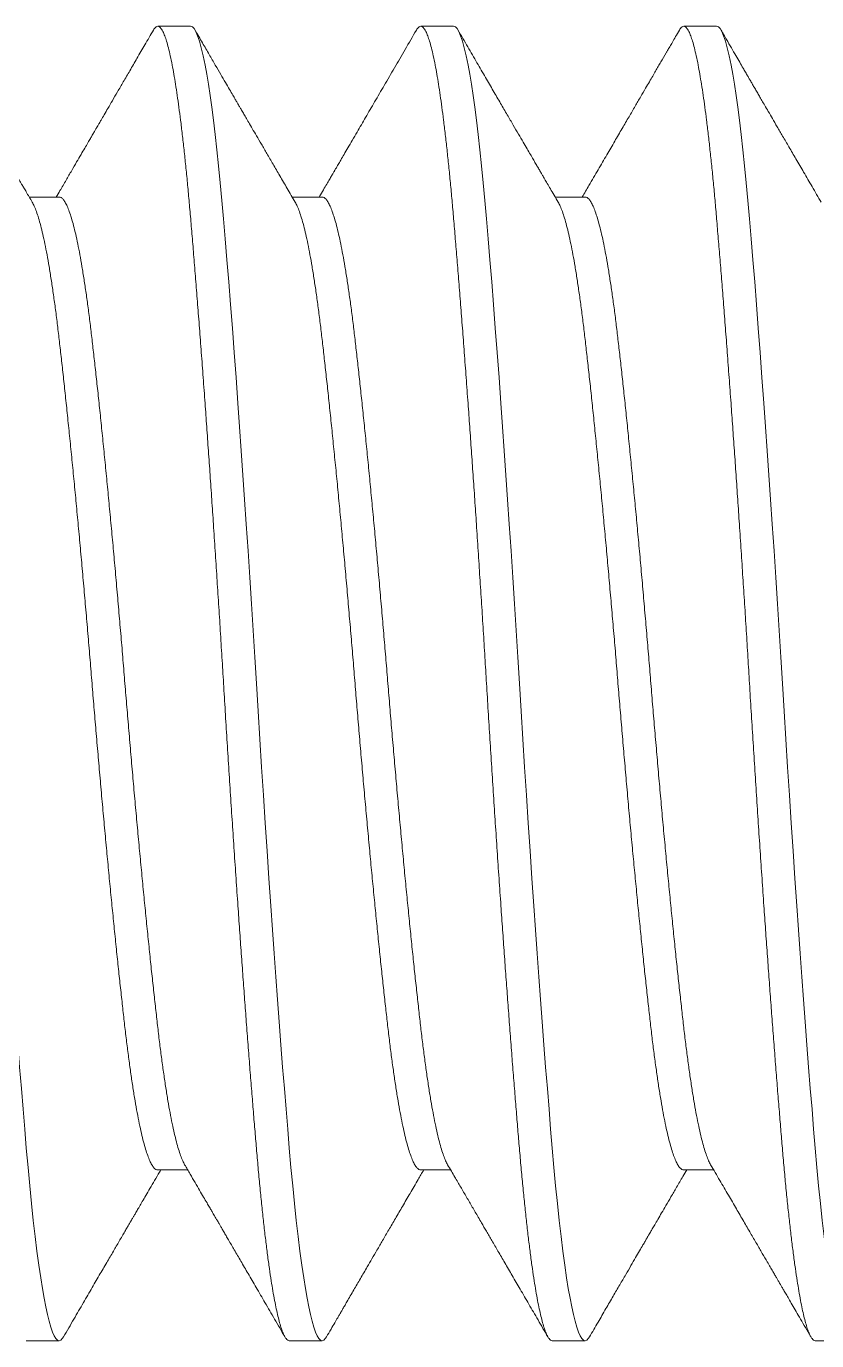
# Model space of a CAD drawing. Header units: inches. Extents: x -1 to 66.5, y -11.9 to 25.2.
# Drawn here: x 39.6468 to 39.797, y 2.2366 to 2.4866 of the extents above; entities that cross this region are included whole.
import ezdxf

# ---------------------------------------------------------------- set-up
doc = ezdxf.new("R2010")
doc.units = ezdxf.units.IN
doc.header["$MEASUREMENT"] = 0
doc.linetypes.add('SLD-Solid', pattern=[0])
doc.layers.add('Fastener', color=134, linetype='Continuous')

msp = doc.modelspace()

# ---------------------------------------------------------------- linework, layer by layer
at = {"layer": 'Fastener', "linetype": 'SLD-Solid', "lineweight": 15}
for p, q in [((39.678, 2.48665), (39.67175, 2.48665)), ((39.728, 2.48665), (39.72175, 2.48665)), ((39.778, 2.48665), (39.77175, 2.48665)), ((39.653, 2.45417), (39.64731, 2.45417)), ((39.703, 2.45417), (39.69731, 2.45417)), ((39.753, 2.45417), (39.74731, 2.45417)), ((39.67175, 2.26912), (39.67745, 2.26912)), ((39.72175, 2.26912), (39.72745, 2.26912)), ((39.77175, 2.26912), (39.77745, 2.26912)), ((39.64675, 2.23665), (39.653, 2.23665)), ((39.69675, 2.23665), (39.703, 2.23665)), ((39.74675, 2.23665), (39.753, 2.23665)), ((39.79675, 2.23665), (39.803, 2.23665))]:
    msp.add_line(p, q, dxfattribs=at)
at = {"layer": 'Fastener', "linetype": 'SLD-Solid', "lineweight": 15, "flags": 128}
for points in [[(39.65384, 2.23741), (39.65365, 2.2371), (39.65333, 2.23676), (39.653, 2.23665), (39.6527, 2.23675), (39.65239, 2.23705), (39.65207, 2.23757), (39.65174, 2.23829), (39.65142, 2.23922), (39.65108, 2.24037), (39.65077, 2.24164), (39.65045, 2.2431), (39.65013, 2.24475), (39.64981, 2.24657), (39.64949, 2.24858), (39.64913, 2.25101), (39.64878, 2.25365), (39.64843, 2.25649), (39.64808, 2.25952), (39.64774, 2.26272), (39.6474, 2.26609), (39.64708, 2.2696), (39.64675, 2.27326), (39.64645, 2.27688), (39.64614, 2.28066), (39.64582, 2.2846), (39.64549, 2.2887), (39.64517, 2.29293), (39.64483, 2.2973), (39.64452, 2.30153), (39.6442, 2.30587), (39.64388, 2.31029), (39.64356, 2.3148), (39.64324, 2.31938), (39.64288, 2.32456), (39.64253, 2.3298), (39.64218, 2.33508), (39.64183, 2.3404), (39.64149, 2.34573), (39.64115, 2.35105), (39.64083, 2.35637), (39.6405, 2.36165), (39.6402, 2.36667), (39.63989, 2.37171), (39.63957, 2.37677), (39.63924, 2.38184), (39.63892, 2.38689), (39.63858, 2.39193), (39.63827, 2.39664), (39.63795, 2.4013), (39.63763, 2.40592), (39.63731, 2.41047), (39.63699, 2.41494), (39.63663, 2.41983), (39.63628, 2.4246), (39.63593, 2.42923), (39.63558, 2.43372), (39.63524, 2.43806), (39.6349, 2.44223), (39.63458, 2.44622), (39.63425, 2.45004), (39.63395, 2.45351), (39.63364, 2.45687), (39.63332, 2.46008), (39.63299, 2.46315), (39.63267, 2.46607), (39.63233, 2.46881), (39.63202, 2.47124), (39.6317, 2.47351), (39.63138, 2.47561), (39.63106, 2.47754), (39.63074, 2.47928), (39.63038, 2.48102), (39.63003, 2.48252), (39.62968, 2.48379), (39.62933, 2.48483), (39.62899, 2.48563), (39.62865, 2.4862), (39.62833, 2.48654), (39.628, 2.48665), (39.628, 2.48665)], [(39.70384, 2.23741), (39.70365, 2.2371), (39.70333, 2.23676), (39.703, 2.23665), (39.7027, 2.23675), (39.70239, 2.23705), (39.70207, 2.23757), (39.70174, 2.23829), (39.70142, 2.23922), (39.70108, 2.24037), (39.70077, 2.24164), (39.70045, 2.2431), (39.70013, 2.24475), (39.69981, 2.24657), (39.69949, 2.24858), (39.69913, 2.25101), (39.69878, 2.25365), (39.69843, 2.25649), (39.69808, 2.25952), (39.69774, 2.26272), (39.6974, 2.26609), (39.69708, 2.2696), (39.69675, 2.27326), (39.69645, 2.27688), (39.69614, 2.28066), (39.69582, 2.2846), (39.69549, 2.2887), (39.69517, 2.29293), (39.69483, 2.2973), (39.69452, 2.30153), (39.6942, 2.30587), (39.69388, 2.31029), (39.69356, 2.3148), (39.69324, 2.31938), (39.69288, 2.32456), (39.69253, 2.3298), (39.69218, 2.33508), (39.69183, 2.3404), (39.69149, 2.34573), (39.69115, 2.35105), (39.69083, 2.35637), (39.6905, 2.36165), (39.6902, 2.36667), (39.68989, 2.37171), (39.68957, 2.37677), (39.68924, 2.38184), (39.68892, 2.38689), (39.68858, 2.39193), (39.68827, 2.39664), (39.68795, 2.4013), (39.68763, 2.40592), (39.68731, 2.41047), (39.68699, 2.41494), (39.68663, 2.41983), (39.68628, 2.4246), (39.68593, 2.42923), (39.68558, 2.43372), (39.68524, 2.43806), (39.6849, 2.44223), (39.68458, 2.44622), (39.68425, 2.45004), (39.68395, 2.45351), (39.68364, 2.45687), (39.68332, 2.46008), (39.68299, 2.46315), (39.68267, 2.46607), (39.68233, 2.46881), (39.68202, 2.47124), (39.6817, 2.47351), (39.68138, 2.47561), (39.68106, 2.47754), (39.68074, 2.47928), (39.68038, 2.48102), (39.68003, 2.48252), (39.67968, 2.48379), (39.67933, 2.48483), (39.67899, 2.48563), (39.67865, 2.4862), (39.67833, 2.48654), (39.678, 2.48665), (39.678, 2.48665)], [(39.75384, 2.23741), (39.75365, 2.2371), (39.75333, 2.23676), (39.753, 2.23665), (39.7527, 2.23675), (39.75239, 2.23705), (39.75207, 2.23757), (39.75174, 2.23829), (39.75142, 2.23922), (39.75108, 2.24037), (39.75077, 2.24164), (39.75045, 2.2431), (39.75013, 2.24475), (39.74981, 2.24657), (39.74949, 2.24858), (39.74913, 2.25101), (39.74878, 2.25365), (39.74843, 2.25649), (39.74808, 2.25952), (39.74774, 2.26272), (39.7474, 2.26609), (39.74708, 2.2696), (39.74675, 2.27326), (39.74645, 2.27688), (39.74614, 2.28066), (39.74582, 2.2846), (39.74549, 2.2887), (39.74517, 2.29293), (39.74483, 2.2973), (39.74452, 2.30153), (39.7442, 2.30587), (39.74388, 2.31029), (39.74356, 2.3148), (39.74324, 2.31938), (39.74288, 2.32456), (39.74253, 2.3298), (39.74218, 2.33508), (39.74183, 2.3404), (39.74149, 2.34573), (39.74115, 2.35105), (39.74083, 2.35637), (39.7405, 2.36165), (39.7402, 2.36667), (39.73989, 2.37171), (39.73957, 2.37677), (39.73924, 2.38184), (39.73892, 2.38689), (39.73858, 2.39193), (39.73827, 2.39664), (39.73795, 2.4013), (39.73763, 2.40592), (39.73731, 2.41047), (39.73699, 2.41494), (39.73663, 2.41983), (39.73628, 2.4246), (39.73593, 2.42923), (39.73558, 2.43372), (39.73524, 2.43806), (39.7349, 2.44223), (39.73458, 2.44622), (39.73425, 2.45004), (39.73395, 2.45351), (39.73364, 2.45687), (39.73332, 2.46008), (39.73299, 2.46315), (39.73267, 2.46607), (39.73233, 2.46881), (39.73202, 2.47124), (39.7317, 2.47351), (39.73138, 2.47561), (39.73106, 2.47754), (39.73074, 2.47928), (39.73038, 2.48102), (39.73003, 2.48252), (39.72968, 2.48379), (39.72933, 2.48483), (39.72899, 2.48563), (39.72865, 2.4862), (39.72833, 2.48654), (39.728, 2.48665), (39.728, 2.48665)], [(39.80384, 2.23741), (39.80365, 2.2371), (39.80333, 2.23676), (39.803, 2.23665), (39.8027, 2.23675), (39.80239, 2.23705), (39.80207, 2.23757), (39.80174, 2.23829), (39.80142, 2.23922), (39.80108, 2.24037), (39.80077, 2.24164), (39.80045, 2.2431), (39.80013, 2.24475), (39.79981, 2.24657), (39.79949, 2.24858), (39.79913, 2.25101), (39.79878, 2.25365), (39.79843, 2.25649), (39.79808, 2.25952), (39.79774, 2.26272), (39.7974, 2.26609), (39.79708, 2.2696), (39.79675, 2.27326), (39.79645, 2.27688), (39.79614, 2.28066), (39.79582, 2.2846), (39.79549, 2.2887), (39.79517, 2.29293), (39.79483, 2.2973), (39.79452, 2.30153), (39.7942, 2.30587), (39.79388, 2.31029), (39.79356, 2.3148), (39.79324, 2.31938), (39.79288, 2.32456), (39.79253, 2.3298), (39.79218, 2.33508), (39.79183, 2.3404), (39.79149, 2.34573), (39.79115, 2.35105), (39.79083, 2.35637), (39.7905, 2.36165), (39.7902, 2.36667), (39.78989, 2.37171), (39.78957, 2.37677), (39.78924, 2.38184), (39.78892, 2.38689), (39.78858, 2.39193), (39.78827, 2.39664), (39.78795, 2.4013), (39.78763, 2.40592), (39.78731, 2.41047), (39.78699, 2.41494), (39.78663, 2.41983), (39.78628, 2.4246), (39.78593, 2.42923), (39.78558, 2.43372), (39.78524, 2.43806), (39.7849, 2.44223), (39.78458, 2.44622), (39.78425, 2.45004), (39.78395, 2.45351), (39.78364, 2.45687), (39.78332, 2.46008), (39.78299, 2.46315), (39.78267, 2.46607), (39.78233, 2.46881), (39.78202, 2.47124), (39.7817, 2.47351), (39.78138, 2.47561), (39.78106, 2.47754), (39.78074, 2.47928), (39.78038, 2.48102), (39.78003, 2.48252), (39.77968, 2.48379), (39.77933, 2.48483), (39.77899, 2.48563), (39.77865, 2.4862), (39.77833, 2.48654), (39.778, 2.48665), (39.778, 2.48665)]]:
    msp.add_lwpolyline(points, dxfattribs=at)
at = {"layer": 'Fastener', "linetype": 'SLD-Solid', "lineweight": 15}
for points, knots in [([(39.64789, 2.45317), (39.64769, 2.45352), (39.64731, 2.45418), (39.64677, 2.45509), (39.64633, 2.45586), (39.64596, 2.45648), (39.64566, 2.45699), (39.64528, 2.45765), (39.64476, 2.45855), (39.64409, 2.45969), (39.6434, 2.46088), (39.64267, 2.46213), (39.64188, 2.46349), (39.64096, 2.46507), (39.6399, 2.46689), (39.63867, 2.46899), (39.63733, 2.4713), (39.63587, 2.47382), (39.63428, 2.47655), (39.63257, 2.47948), (39.63074, 2.48263), (39.62949, 2.4848), (39.62884, 2.48592)], [0, 0, 0, 0, 0.03223, 0.060096, 0.083597, 0.102731, 0.117496, 0.130343, 0.163106, 0.199359, 0.234676, 0.272777, 0.313816, 0.359369, 0.41712, 0.481243, 0.551742, 0.62862, 0.71188, 0.801527, 0.897566, 1, 1, 1, 1]), ([(39.67092, 2.48592), (39.67038, 2.48498), (39.66934, 2.48319), (39.66784, 2.48062), (39.66648, 2.47827), (39.66524, 2.47615), (39.66414, 2.47424), (39.66316, 2.47257), (39.66232, 2.47111), (39.6616, 2.46988), (39.66105, 2.46893), (39.66064, 2.46823), (39.66036, 2.46775), (39.66015, 2.46739), (39.65994, 2.46704), (39.65967, 2.46657), (39.65932, 2.46597), (39.65891, 2.46526), (39.65843, 2.46443), (39.65783, 2.46341), (39.65712, 2.46219), (39.65629, 2.46077), (39.65535, 2.45915), (39.65429, 2.45733), (39.65331, 2.45565), (39.65268, 2.45458), (39.65245, 2.45417)], [0, 0, 0, 0, 0.0880933, 0.1691273, 0.2431072, 0.3100375, 0.3699225, 0.4227659, 0.4685706, 0.5073391, 0.5390739, 0.5582601, 0.5734915, 0.5847684, 0.5921021, 0.6070089, 0.6289454, 0.6486348, 0.6745672, 0.7067717, 0.7452458, 0.789986, 0.8409884, 0.8982488, 0.9617618, 1, 1, 1, 1]), ([(39.69675, 2.23665), (39.69665, 2.23667), (39.69645, 2.23671), (39.69614, 2.23702), (39.69582, 2.23753), (39.69549, 2.23826), (39.69517, 2.23919), (39.69484, 2.24031), (39.69452, 2.24161), (39.6942, 2.24308), (39.69388, 2.24472), (39.69356, 2.24655), (39.69323, 2.24862), (39.69288, 2.25098), (39.69253, 2.25362), (39.69218, 2.25646), (39.69183, 2.25948), (39.69149, 2.26268), (39.69115, 2.26605), (39.69083, 2.26957), (39.69051, 2.27317), (39.6902, 2.27686), (39.68989, 2.28065), (39.68957, 2.28459), (39.68924, 2.28868), (39.68892, 2.29292), (39.68859, 2.2972), (39.68827, 2.30152), (39.68795, 2.30585), (39.68763, 2.31028), (39.68731, 2.31479), (39.68698, 2.31954), (39.68663, 2.32454), (39.68628, 2.32978), (39.68593, 2.33507), (39.68558, 2.34038), (39.68524, 2.34571), (39.6849, 2.35104), (39.68458, 2.35635), (39.68426, 2.36156), (39.68395, 2.36668), (39.68364, 2.37173), (39.68332, 2.37679), (39.68299, 2.38185), (39.68267, 2.38691), (39.68234, 2.39184), (39.68202, 2.39665), (39.6817, 2.40132), (39.68138, 2.40593), (39.68106, 2.41048), (39.68073, 2.41512), (39.68038, 2.41984), (39.68003, 2.42461), (39.67968, 2.42925), (39.67933, 2.43374), (39.67899, 2.43807), (39.67865, 2.44224), (39.67833, 2.44624), (39.67801, 2.45), (39.6777, 2.45355), (39.67739, 2.4569), (39.67707, 2.46012), (39.67674, 2.46319), (39.67642, 2.4661), (39.67609, 2.46879), (39.67577, 2.47127), (39.67545, 2.47354), (39.67513, 2.47564), (39.67481, 2.47757), (39.67448, 2.47938), (39.67413, 2.48105), (39.67378, 2.48256), (39.67343, 2.48383), (39.67308, 2.48486), (39.67274, 2.48567), (39.6724, 2.48623), (39.67207, 2.48657), (39.67176, 2.48668), (39.67145, 2.48658), (39.67117, 2.48632), (39.67099, 2.48602), (39.67092, 2.48589)], [0, 0, 0, 0, 0.012355, 0.0248, 0.037325, 0.04992, 0.062577, 0.075283, 0.087299, 0.099341, 0.1114, 0.123466, 0.13553, 0.14898, 0.162404, 0.175787, 0.189118, 0.202385, 0.215575, 0.228677, 0.241681, 0.254036, 0.266481, 0.279006, 0.291601, 0.304258, 0.316964, 0.32898, 0.341022, 0.353081, 0.365147, 0.377211, 0.390661, 0.404085, 0.417468, 0.430799, 0.444066, 0.457256, 0.470358, 0.483362, 0.495717, 0.508162, 0.520687, 0.533282, 0.545939, 0.558645, 0.570661, 0.582703, 0.594762, 0.606828, 0.618892, 0.632342, 0.645766, 0.659149, 0.67248, 0.685747, 0.698937, 0.712039, 0.725043, 0.737398, 0.749843, 0.762368, 0.774963, 0.78762, 0.800326, 0.812342, 0.824384, 0.836443, 0.848509, 0.860573, 0.874023, 0.887446, 0.90083, 0.914161, 0.927428, 0.940618, 0.95372, 0.966724, 0.979079, 0.991524, 1, 1, 1, 1]), ([(39.69789, 2.45317), (39.69738, 2.45405), (39.6964, 2.45573), (39.69499, 2.45815), (39.6937, 2.46037), (39.69253, 2.46237), (39.69148, 2.46417), (39.69056, 2.46575), (39.68976, 2.46713), (39.68908, 2.4683), (39.68851, 2.46927), (39.68803, 2.4701), (39.68763, 2.4708), (39.68732, 2.47132), (39.68708, 2.47174), (39.68682, 2.47218), (39.68646, 2.4728), (39.68597, 2.47364), (39.68535, 2.47471), (39.68458, 2.47603), (39.68368, 2.47758), (39.68265, 2.47935), (39.68149, 2.48134), (39.68021, 2.48356), (39.67931, 2.48511), (39.67884, 2.48592)], [0, 0, 0, 0, 0.080361, 0.154358, 0.221985, 0.283233, 0.338096, 0.386568, 0.428646, 0.464326, 0.49361, 0.517413, 0.540759, 0.556983, 0.565446, 0.579066, 0.59786, 0.621827, 0.655555, 0.696045, 0.743297, 0.797316, 0.858103, 0.925664, 1, 1, 1, 1]), ([(39.72092, 2.48592), (39.72021, 2.48469), (39.71882, 2.48229), (39.71678, 2.47879), (39.71485, 2.47547), (39.71302, 2.47233), (39.7113, 2.46937), (39.70988, 2.46693), (39.70876, 2.465), (39.70793, 2.46357), (39.7072, 2.46233), (39.70658, 2.46127), (39.70615, 2.46052), (39.70587, 2.46004), (39.70571, 2.45976), (39.70557, 2.45952), (39.70544, 2.45931), (39.70531, 2.45909), (39.70514, 2.45878), (39.70487, 2.45832), (39.70448, 2.45766), (39.70399, 2.45681), (39.70338, 2.45577), (39.70285, 2.45487), (39.70253, 2.45431), (39.70245, 2.45417)], [0, 0, 0, 0, 0.115957, 0.226233, 0.330833, 0.429759, 0.523016, 0.610607, 0.660396, 0.70564, 0.744955, 0.778344, 0.805808, 0.815503, 0.82417, 0.831809, 0.83842, 0.844021, 0.852634, 0.867309, 0.888044, 0.914838, 0.947687, 0.986591, 1, 1, 1, 1]), ([(39.74675, 2.23665), (39.74665, 2.23667), (39.74645, 2.23671), (39.74614, 2.23702), (39.74582, 2.23753), (39.74549, 2.23826), (39.74517, 2.23919), (39.74484, 2.24031), (39.74452, 2.24161), (39.7442, 2.24308), (39.74388, 2.24472), (39.74356, 2.24655), (39.74323, 2.24862), (39.74288, 2.25098), (39.74253, 2.25362), (39.74218, 2.25646), (39.74183, 2.25948), (39.74149, 2.26268), (39.74115, 2.26605), (39.74082, 2.26957), (39.74051, 2.27317), (39.7402, 2.27686), (39.73989, 2.28065), (39.73957, 2.28459), (39.73924, 2.28868), (39.73892, 2.29292), (39.73859, 2.2972), (39.73827, 2.30152), (39.73795, 2.30585), (39.73763, 2.31028), (39.73731, 2.31479), (39.73698, 2.31954), (39.73663, 2.32454), (39.73628, 2.32978), (39.73593, 2.33507), (39.73558, 2.34038), (39.73524, 2.34571), (39.7349, 2.35104), (39.73457, 2.35635), (39.73426, 2.36156), (39.73395, 2.36668), (39.73364, 2.37173), (39.73332, 2.37679), (39.73299, 2.38185), (39.73267, 2.38691), (39.73234, 2.39184), (39.73202, 2.39665), (39.7317, 2.40132), (39.73138, 2.40593), (39.73106, 2.41048), (39.73073, 2.41512), (39.73038, 2.41984), (39.73003, 2.42461), (39.72968, 2.42925), (39.72933, 2.43374), (39.72899, 2.43807), (39.72865, 2.44224), (39.72832, 2.44624), (39.72801, 2.45), (39.7277, 2.45355), (39.72739, 2.4569), (39.72707, 2.46012), (39.72674, 2.46319), (39.72642, 2.4661), (39.72609, 2.46879), (39.72577, 2.47127), (39.72545, 2.47354), (39.72513, 2.47564), (39.72481, 2.47757), (39.72448, 2.47938), (39.72413, 2.48105), (39.72378, 2.48256), (39.72343, 2.48383), (39.72308, 2.48486), (39.72274, 2.48567), (39.7224, 2.48623), (39.72207, 2.48657), (39.72176, 2.48668), (39.72145, 2.48658), (39.72117, 2.48632), (39.72099, 2.48602), (39.72092, 2.48589)], [0, 0, 0, 0, 0.012355, 0.0248, 0.037324, 0.04992, 0.062576, 0.075282, 0.087298, 0.09934, 0.111398, 0.123464, 0.135528, 0.148978, 0.162401, 0.175785, 0.189116, 0.202382, 0.215572, 0.228674, 0.241678, 0.254033, 0.266477, 0.279002, 0.291598, 0.304253, 0.316959, 0.328975, 0.341018, 0.353076, 0.365142, 0.377206, 0.390656, 0.404079, 0.417462, 0.430793, 0.44406, 0.45725, 0.470352, 0.483356, 0.49571, 0.508155, 0.52068, 0.533275, 0.545931, 0.558637, 0.570653, 0.582695, 0.594754, 0.60682, 0.618884, 0.632334, 0.645757, 0.65914, 0.672471, 0.685738, 0.698928, 0.71203, 0.725033, 0.737388, 0.749833, 0.762358, 0.774953, 0.787609, 0.800315, 0.812331, 0.824373, 0.836432, 0.848498, 0.860562, 0.874012, 0.887435, 0.900818, 0.914149, 0.927415, 0.940605, 0.953708, 0.966711, 0.979066, 0.991511, 1, 1, 1, 1]), ([(39.74789, 2.45317), (39.74763, 2.45363), (39.74713, 2.45448), (39.74643, 2.45567), (39.74584, 2.4567), (39.74534, 2.45755), (39.74494, 2.45823), (39.74464, 2.45875), (39.74441, 2.45915), (39.74421, 2.45949), (39.74401, 2.45983), (39.7438, 2.46019), (39.74358, 2.46056), (39.74335, 2.46096), (39.74302, 2.46153), (39.74256, 2.46232), (39.74193, 2.4634), (39.74118, 2.46468), (39.74031, 2.46619), (39.7393, 2.46792), (39.73816, 2.46987), (39.7369, 2.47205), (39.73551, 2.47442), (39.73401, 2.477), (39.7324, 2.47979), (39.73066, 2.48278), (39.72946, 2.48485), (39.72884, 2.48592)], [0, 0, 0, 0, 0.04177, 0.078272, 0.109503, 0.13546, 0.156142, 0.172179, 0.182848, 0.192804, 0.203269, 0.214246, 0.225733, 0.23773, 0.250239, 0.278104, 0.31041, 0.349203, 0.395372, 0.448272, 0.507908, 0.574283, 0.6474, 0.725778, 0.810667, 0.902073, 1, 1, 1, 1]), ([(39.77092, 2.48592), (39.77068, 2.4855), (39.77023, 2.48474), (39.76962, 2.48368), (39.76912, 2.48281), (39.76872, 2.48213), (39.76816, 2.48117), (39.76757, 2.48015), (39.76691, 2.47901), (39.76639, 2.47811), (39.76582, 2.47714), (39.76519, 2.47605), (39.76443, 2.47475), (39.76353, 2.4732), (39.76248, 2.47139), (39.76131, 2.46938), (39.76001, 2.46715), (39.7586, 2.46473), (39.75708, 2.46211), (39.75545, 2.45931), (39.75389, 2.45664), (39.75288, 2.45491), (39.75245, 2.45417)], [0, 0, 0, 0, 0.039174, 0.072428, 0.099764, 0.121184, 0.136693, 0.190418, 0.217126, 0.245265, 0.274949, 0.308838, 0.34804, 0.398251, 0.455119, 0.51864, 0.588809, 0.665619, 0.747517, 0.835808, 0.930487, 1, 1, 1, 1]), ([(39.79675, 2.23665), (39.79665, 2.23667), (39.79645, 2.23671), (39.79614, 2.23702), (39.79582, 2.23753), (39.79549, 2.23826), (39.79517, 2.23919), (39.79484, 2.24031), (39.79452, 2.24161), (39.7942, 2.24308), (39.79388, 2.24472), (39.79356, 2.24655), (39.79323, 2.24862), (39.79288, 2.25098), (39.79253, 2.25362), (39.79218, 2.25646), (39.79183, 2.25948), (39.79149, 2.26268), (39.79115, 2.26605), (39.79082, 2.26957), (39.79051, 2.27317), (39.7902, 2.27686), (39.78989, 2.28065), (39.78957, 2.28459), (39.78924, 2.28868), (39.78892, 2.29292), (39.78859, 2.2972), (39.78827, 2.30152), (39.78795, 2.30585), (39.78763, 2.31028), (39.78731, 2.31479), (39.78698, 2.31954), (39.78663, 2.32454), (39.78628, 2.32978), (39.78593, 2.33507), (39.78558, 2.34038), (39.78524, 2.34571), (39.7849, 2.35104), (39.78457, 2.35635), (39.78426, 2.36156), (39.78395, 2.36668), (39.78364, 2.37173), (39.78332, 2.37679), (39.78299, 2.38185), (39.78267, 2.38691), (39.78234, 2.39184), (39.78202, 2.39665), (39.7817, 2.40132), (39.78138, 2.40593), (39.78106, 2.41048), (39.78073, 2.41512), (39.78038, 2.41984), (39.78003, 2.42461), (39.77968, 2.42925), (39.77933, 2.43374), (39.77899, 2.43807), (39.77865, 2.44224), (39.77832, 2.44624), (39.77801, 2.45), (39.7777, 2.45355), (39.77739, 2.4569), (39.77707, 2.46012), (39.77674, 2.46319), (39.77642, 2.4661), (39.77609, 2.46879), (39.77577, 2.47127), (39.77545, 2.47354), (39.77513, 2.47564), (39.77481, 2.47757), (39.77448, 2.47938), (39.77413, 2.48105), (39.77378, 2.48256), (39.77343, 2.48383), (39.77308, 2.48486), (39.77274, 2.48567), (39.7724, 2.48623), (39.77207, 2.48657), (39.77176, 2.48668), (39.77145, 2.48658), (39.77117, 2.48632), (39.77099, 2.48602), (39.77092, 2.48589)], [0, 0, 0, 0, 0.012355, 0.024799, 0.037324, 0.04992, 0.062576, 0.075282, 0.087298, 0.09934, 0.111398, 0.123464, 0.135528, 0.148978, 0.162401, 0.175785, 0.189116, 0.202382, 0.215572, 0.228674, 0.241678, 0.254033, 0.266477, 0.279002, 0.291598, 0.304253, 0.316959, 0.328975, 0.341017, 0.353076, 0.365142, 0.377206, 0.390656, 0.404079, 0.417462, 0.430793, 0.44406, 0.45725, 0.470352, 0.483355, 0.49571, 0.508155, 0.52068, 0.533275, 0.545931, 0.558637, 0.570653, 0.582695, 0.594754, 0.60682, 0.618884, 0.632334, 0.645757, 0.65914, 0.672471, 0.685737, 0.698927, 0.71203, 0.725033, 0.737388, 0.749833, 0.762358, 0.774953, 0.787609, 0.800315, 0.812331, 0.824373, 0.836432, 0.848497, 0.860561, 0.874011, 0.887435, 0.900818, 0.914149, 0.927415, 0.940605, 0.953707, 0.966711, 0.979066, 0.99151, 1, 1, 1, 1]), ([(39.79789, 2.45317), (39.79731, 2.45417), (39.7962, 2.45608), (39.79459, 2.45883), (39.79313, 2.46134), (39.7918, 2.46363), (39.79061, 2.46567), (39.78956, 2.46747), (39.78865, 2.46903), (39.78787, 2.47038), (39.7872, 2.47153), (39.78663, 2.4725), (39.78615, 2.47334), (39.7857, 2.47411), (39.78527, 2.47485), (39.78492, 2.47544), (39.78466, 2.47589), (39.78446, 2.47624), (39.7842, 2.47668), (39.78387, 2.47725), (39.78348, 2.47793), (39.78298, 2.47879), (39.78236, 2.47985), (39.78162, 2.48113), (39.78078, 2.48258), (39.77984, 2.48419), (39.77918, 2.48532), (39.77884, 2.48592)], [0, 0, 0, 0, 0.091158, 0.1752, 0.252117, 0.321903, 0.38455, 0.439124, 0.486799, 0.527573, 0.562956, 0.591655, 0.617051, 0.639217, 0.662274, 0.685153, 0.693227, 0.703314, 0.71696, 0.734164, 0.754928, 0.779252, 0.81314, 0.852158, 0.896306, 0.945586, 1, 1, 1, 1]), ([(39.67175, 2.26912), (39.67163, 2.26914), (39.67139, 2.26919), (39.67101, 2.26952), (39.67062, 2.27007), (39.67023, 2.27084), (39.66984, 2.27184), (39.66944, 2.27305), (39.66904, 2.27446), (39.66864, 2.27609), (39.66824, 2.27793), (39.66783, 2.27999), (39.66743, 2.28226), (39.66703, 2.28472), (39.66664, 2.28736), (39.66625, 2.29015), (39.66587, 2.2931), (39.6655, 2.2962), (39.66514, 2.29944), (39.66476, 2.30284), (39.66437, 2.30641), (39.66398, 2.31014), (39.66359, 2.31398), (39.66319, 2.31793), (39.66279, 2.32197), (39.66239, 2.32612), (39.66199, 2.33037), (39.66158, 2.33473), (39.66118, 2.33917), (39.66078, 2.34365), (39.66039, 2.34816), (39.66, 2.35267), (39.65962, 2.35716), (39.65925, 2.36164), (39.65889, 2.36612), (39.65851, 2.37061), (39.65812, 2.37511), (39.65773, 2.3796), (39.65734, 2.38405), (39.65694, 2.38843), (39.65654, 2.39273), (39.65614, 2.39696), (39.65574, 2.40114), (39.65533, 2.40524), (39.65493, 2.40925), (39.65453, 2.41313), (39.65414, 2.41686), (39.65375, 2.42044), (39.65337, 2.42385), (39.653, 2.42709), (39.65264, 2.43018), (39.65226, 2.43313), (39.65187, 2.43592), (39.65148, 2.43855), (39.65109, 2.44099), (39.65069, 2.44324), (39.65029, 2.44528), (39.64989, 2.44712), (39.64949, 2.44877), (39.64908, 2.45021), (39.64868, 2.45144), (39.64828, 2.45245), (39.64802, 2.45293), (39.64789, 2.45317)], [0, 0, 0, 0, 0.016099, 0.032337, 0.048695, 0.065154, 0.081696, 0.098002, 0.114349, 0.130716, 0.147084, 0.163765, 0.180405, 0.196984, 0.21348, 0.229874, 0.246148, 0.262283, 0.278383, 0.294621, 0.310979, 0.327438, 0.34398, 0.360286, 0.376633, 0.393, 0.409367, 0.426049, 0.442689, 0.459267, 0.475764, 0.492158, 0.508432, 0.524567, 0.540667, 0.556904, 0.573262, 0.589722, 0.606263, 0.62257, 0.638916, 0.655284, 0.671651, 0.688333, 0.704973, 0.721551, 0.738047, 0.754442, 0.770716, 0.786851, 0.80295, 0.819188, 0.835546, 0.852006, 0.868547, 0.884854, 0.9012, 0.917567, 0.933935, 0.950617, 0.967257, 0.983835, 1, 1, 1, 1]), ([(39.67686, 2.27013), (39.67674, 2.27036), (39.67648, 2.27084), (39.67609, 2.27184), (39.67569, 2.27304), (39.67529, 2.27446), (39.67489, 2.27609), (39.67449, 2.27793), (39.67408, 2.27999), (39.67368, 2.28226), (39.67328, 2.28472), (39.67289, 2.28736), (39.6725, 2.29015), (39.67212, 2.2931), (39.67175, 2.2962), (39.67139, 2.29944), (39.67101, 2.30284), (39.67062, 2.30641), (39.67023, 2.31014), (39.66984, 2.31398), (39.66944, 2.31793), (39.66904, 2.32197), (39.66864, 2.32612), (39.66824, 2.33037), (39.66783, 2.33473), (39.66743, 2.33917), (39.66703, 2.34365), (39.66664, 2.34816), (39.66625, 2.35267), (39.66587, 2.35716), (39.6655, 2.36164), (39.66514, 2.36612), (39.66476, 2.37061), (39.66437, 2.37511), (39.66398, 2.3796), (39.66359, 2.38405), (39.66319, 2.38843), (39.66279, 2.39273), (39.66239, 2.39696), (39.66199, 2.40114), (39.66158, 2.40524), (39.66118, 2.40925), (39.66078, 2.41313), (39.66039, 2.41686), (39.66, 2.42044), (39.65962, 2.42385), (39.65925, 2.42709), (39.65889, 2.43018), (39.65851, 2.43313), (39.65812, 2.43592), (39.65773, 2.43855), (39.65734, 2.44099), (39.65694, 2.44324), (39.65654, 2.44528), (39.65614, 2.44712), (39.65574, 2.44877), (39.65533, 2.45021), (39.65493, 2.45144), (39.65453, 2.45244), (39.65414, 2.45322), (39.65375, 2.45377), (39.65337, 2.45411), (39.65313, 2.45415), (39.653, 2.45417)], [0, 0, 0, 0, 0.016035, 0.032576, 0.048882, 0.065229, 0.081596, 0.097964, 0.114645, 0.131285, 0.147863, 0.164359, 0.180753, 0.197027, 0.213162, 0.229262, 0.245499, 0.261857, 0.278317, 0.294858, 0.311164, 0.327511, 0.343878, 0.360245, 0.376927, 0.393567, 0.410145, 0.426641, 0.443035, 0.459309, 0.475444, 0.491544, 0.507781, 0.524139, 0.540598, 0.55714, 0.573446, 0.589793, 0.60616, 0.622527, 0.639209, 0.655849, 0.672427, 0.688923, 0.705317, 0.721591, 0.737726, 0.753825, 0.770063, 0.786421, 0.80288, 0.819422, 0.835728, 0.852075, 0.868442, 0.884809, 0.90149, 0.918131, 0.934709, 0.951205, 0.967599, 0.983873, 1, 1, 1, 1]), ([(39.72175, 2.26912), (39.72175, 2.26912), (39.72163, 2.26909), (39.72139, 2.26921), (39.72101, 2.26952), (39.72062, 2.27007), (39.72023, 2.27084), (39.71984, 2.27184), (39.71944, 2.27305), (39.71904, 2.27446), (39.71864, 2.27609), (39.71824, 2.27793), (39.71783, 2.27999), (39.71743, 2.28226), (39.71703, 2.28472), (39.71664, 2.28736), (39.71625, 2.29015), (39.71587, 2.2931), (39.7155, 2.2962), (39.71514, 2.29944), (39.71476, 2.30284), (39.71437, 2.30641), (39.71398, 2.31014), (39.71359, 2.31398), (39.71319, 2.31793), (39.71279, 2.32197), (39.71239, 2.32612), (39.71199, 2.33037), (39.71158, 2.33473), (39.71118, 2.33917), (39.71078, 2.34365), (39.71039, 2.34816), (39.71, 2.35267), (39.70962, 2.35716), (39.70925, 2.36164), (39.70889, 2.36612), (39.70851, 2.37061), (39.70812, 2.37511), (39.70773, 2.3796), (39.70734, 2.38405), (39.70694, 2.38843), (39.70654, 2.39273), (39.70614, 2.39696), (39.70574, 2.40114), (39.70533, 2.40524), (39.70493, 2.40925), (39.70453, 2.41313), (39.70414, 2.41686), (39.70375, 2.42044), (39.70337, 2.42385), (39.703, 2.42709), (39.70264, 2.43018), (39.70226, 2.43313), (39.70187, 2.43592), (39.70148, 2.43855), (39.70109, 2.44099), (39.70069, 2.44324), (39.70029, 2.44528), (39.69989, 2.44712), (39.69949, 2.44877), (39.69908, 2.45021), (39.69868, 2.45144), (39.69828, 2.45245), (39.69802, 2.45293), (39.69789, 2.45317)], [0, 0, 0, 0, 0.000021, 0.01612, 0.032357, 0.048715, 0.065174, 0.081715, 0.098021, 0.114367, 0.130733, 0.147101, 0.163781, 0.180421, 0.196999, 0.213495, 0.229889, 0.246162, 0.262296, 0.278396, 0.294633, 0.31099, 0.327449, 0.34399, 0.360296, 0.376643, 0.393009, 0.409376, 0.426057, 0.442697, 0.459275, 0.475771, 0.492164, 0.508438, 0.524572, 0.540671, 0.556909, 0.573266, 0.589725, 0.606266, 0.622572, 0.638918, 0.655285, 0.671652, 0.688333, 0.704973, 0.721551, 0.738046, 0.75444, 0.770714, 0.786848, 0.802947, 0.819185, 0.835542, 0.852001, 0.868542, 0.884848, 0.901194, 0.917561, 0.933928, 0.950609, 0.967249, 0.983827, 1, 1, 1, 1]), ([(39.72686, 2.27013), (39.72674, 2.27036), (39.72648, 2.27084), (39.72609, 2.27184), (39.72569, 2.27304), (39.72529, 2.27446), (39.72489, 2.27609), (39.72449, 2.27793), (39.72408, 2.27999), (39.72368, 2.28226), (39.72328, 2.28472), (39.72289, 2.28736), (39.7225, 2.29015), (39.72212, 2.2931), (39.72175, 2.2962), (39.72139, 2.29944), (39.72101, 2.30284), (39.72062, 2.30641), (39.72023, 2.31014), (39.71984, 2.31398), (39.71944, 2.31793), (39.71904, 2.32197), (39.71864, 2.32612), (39.71824, 2.33037), (39.71783, 2.33473), (39.71743, 2.33917), (39.71703, 2.34365), (39.71664, 2.34816), (39.71625, 2.35267), (39.71587, 2.35716), (39.7155, 2.36164), (39.71514, 2.36612), (39.71476, 2.37061), (39.71437, 2.37511), (39.71398, 2.3796), (39.71359, 2.38405), (39.71319, 2.38843), (39.71279, 2.39273), (39.71239, 2.39696), (39.71199, 2.40114), (39.71158, 2.40524), (39.71118, 2.40925), (39.71078, 2.41313), (39.71039, 2.41686), (39.71, 2.42044), (39.70962, 2.42385), (39.70925, 2.42709), (39.70889, 2.43018), (39.70851, 2.43313), (39.70812, 2.43592), (39.70773, 2.43855), (39.70734, 2.44099), (39.70694, 2.44324), (39.70654, 2.44528), (39.70614, 2.44712), (39.70574, 2.44877), (39.70533, 2.45021), (39.70493, 2.45144), (39.70453, 2.45244), (39.70414, 2.45322), (39.70375, 2.45378), (39.70337, 2.45408), (39.70313, 2.45421), (39.703, 2.45417), (39.703, 2.45417)], [0, 0, 0, 0, 0.0160195, 0.0325608, 0.0488671, 0.0652136, 0.0815806, 0.0979481, 0.1146294, 0.1312694, 0.1478476, 0.1643436, 0.1807378, 0.1970113, 0.2131462, 0.2292458, 0.2454834, 0.2618413, 0.2783006, 0.2948419, 0.3111482, 0.3274947, 0.3438617, 0.3602291, 0.3769104, 0.3935505, 0.4101287, 0.4266246, 0.4430188, 0.4592924, 0.4754273, 0.4915269, 0.5077645, 0.5241224, 0.5405817, 0.5571229, 0.5734292, 0.5897758, 0.6061427, 0.6225102, 0.6391915, 0.6558316, 0.6724097, 0.6889057, 0.7052999, 0.7215735, 0.7377084, 0.7538079, 0.7700456, 0.7864034, 0.8028627, 0.819404, 0.8357103, 0.8520568, 0.8684238, 0.8847913, 0.9014726, 0.9181126, 0.9346908, 0.9511868, 0.967581, 0.9838545, 0.9999895, 1, 1, 1, 1]), ([(39.77175, 2.26912), (39.77175, 2.26912), (39.77163, 2.26909), (39.77139, 2.26921), (39.77101, 2.26952), (39.77062, 2.27007), (39.77023, 2.27084), (39.76984, 2.27184), (39.76944, 2.27305), (39.76904, 2.27446), (39.76864, 2.27609), (39.76824, 2.27793), (39.76783, 2.27999), (39.76743, 2.28226), (39.76703, 2.28472), (39.76664, 2.28736), (39.76625, 2.29015), (39.76587, 2.2931), (39.7655, 2.2962), (39.76514, 2.29944), (39.76476, 2.30284), (39.76437, 2.30641), (39.76398, 2.31014), (39.76359, 2.31398), (39.76319, 2.31793), (39.76279, 2.32197), (39.76239, 2.32612), (39.76199, 2.33037), (39.76158, 2.33473), (39.76118, 2.33917), (39.76078, 2.34365), (39.76039, 2.34816), (39.76, 2.35267), (39.75962, 2.35716), (39.75925, 2.36164), (39.75889, 2.36612), (39.75851, 2.37061), (39.75812, 2.37511), (39.75773, 2.3796), (39.75734, 2.38405), (39.75694, 2.38843), (39.75654, 2.39273), (39.75614, 2.39696), (39.75574, 2.40114), (39.75533, 2.40524), (39.75493, 2.40925), (39.75453, 2.41313), (39.75414, 2.41686), (39.75375, 2.42044), (39.75337, 2.42385), (39.753, 2.42709), (39.75264, 2.43018), (39.75226, 2.43313), (39.75187, 2.43592), (39.75148, 2.43855), (39.75109, 2.44099), (39.75069, 2.44324), (39.75029, 2.44528), (39.74989, 2.44712), (39.74949, 2.44877), (39.74908, 2.45021), (39.74868, 2.45144), (39.74828, 2.45245), (39.74802, 2.45293), (39.74789, 2.45317)], [0, 0, 0, 0, 0.000025, 0.016124, 0.032362, 0.048719, 0.065178, 0.081719, 0.098025, 0.114372, 0.130738, 0.147105, 0.163786, 0.180426, 0.197004, 0.2135, 0.229894, 0.246167, 0.262302, 0.278401, 0.294638, 0.310996, 0.327455, 0.343996, 0.360302, 0.376648, 0.393015, 0.409382, 0.426063, 0.442703, 0.459281, 0.475777, 0.492171, 0.508444, 0.524579, 0.540678, 0.556915, 0.573273, 0.589732, 0.606273, 0.622579, 0.638925, 0.655292, 0.671659, 0.68834, 0.70498, 0.721558, 0.738053, 0.754447, 0.770721, 0.786855, 0.802955, 0.819192, 0.83555, 0.852009, 0.86855, 0.884856, 0.901202, 0.917569, 0.933936, 0.950617, 0.967257, 0.983835, 1, 1, 1, 1]), ([(39.77686, 2.27013), (39.77674, 2.27036), (39.77648, 2.27084), (39.77609, 2.27184), (39.77569, 2.27304), (39.77529, 2.27446), (39.77489, 2.27609), (39.77449, 2.27793), (39.77408, 2.27999), (39.77368, 2.28226), (39.77328, 2.28472), (39.77289, 2.28736), (39.7725, 2.29015), (39.77212, 2.2931), (39.77175, 2.2962), (39.77139, 2.29944), (39.77101, 2.30284), (39.77062, 2.30641), (39.77023, 2.31014), (39.76984, 2.31398), (39.76944, 2.31793), (39.76904, 2.32197), (39.76864, 2.32612), (39.76824, 2.33037), (39.76783, 2.33473), (39.76743, 2.33917), (39.76703, 2.34365), (39.76664, 2.34816), (39.76625, 2.35267), (39.76587, 2.35716), (39.7655, 2.36164), (39.76514, 2.36612), (39.76476, 2.37061), (39.76437, 2.37511), (39.76398, 2.3796), (39.76359, 2.38405), (39.76319, 2.38843), (39.76279, 2.39273), (39.76239, 2.39696), (39.76199, 2.40114), (39.76158, 2.40524), (39.76118, 2.40925), (39.76078, 2.41313), (39.76039, 2.41686), (39.76, 2.42044), (39.75962, 2.42385), (39.75925, 2.42709), (39.75889, 2.43018), (39.75851, 2.43313), (39.75812, 2.43592), (39.75773, 2.43855), (39.75734, 2.44099), (39.75694, 2.44324), (39.75654, 2.44528), (39.75614, 2.44712), (39.75574, 2.44877), (39.75533, 2.45021), (39.75493, 2.45144), (39.75453, 2.45244), (39.75414, 2.45322), (39.75375, 2.45378), (39.75337, 2.45408), (39.75313, 2.45421), (39.753, 2.45417), (39.753, 2.45417)], [0, 0, 0, 0, 0.016022, 0.032563, 0.048869, 0.065216, 0.081582, 0.097949, 0.11463, 0.13127, 0.147848, 0.164344, 0.180738, 0.197011, 0.213146, 0.229245, 0.245482, 0.26184, 0.278299, 0.29484, 0.311146, 0.327492, 0.343859, 0.360226, 0.376907, 0.393547, 0.410124, 0.42662, 0.443014, 0.459287, 0.475422, 0.491521, 0.507758, 0.524116, 0.540575, 0.557116, 0.573422, 0.589768, 0.606135, 0.622502, 0.639183, 0.655823, 0.672401, 0.688896, 0.70529, 0.721564, 0.737698, 0.753797, 0.770035, 0.786392, 0.802851, 0.819392, 0.835698, 0.852045, 0.868411, 0.884778, 0.901459, 0.918099, 0.934677, 0.951173, 0.967567, 0.98384, 0.999975, 1, 1, 1, 1]), ([(39.67686, 2.27012), (39.67721, 2.26953), (39.67788, 2.26839), (39.67882, 2.26677), (39.67967, 2.26531), (39.68042, 2.26402), (39.68105, 2.26295), (39.68156, 2.26208), (39.68196, 2.26139), (39.68227, 2.26085), (39.68251, 2.26044), (39.68271, 2.26009), (39.6829, 2.25976), (39.68312, 2.2594), (39.68334, 2.25901), (39.68362, 2.25854), (39.68394, 2.25798), (39.68432, 2.25734), (39.68474, 2.2566), (39.68541, 2.25546), (39.68635, 2.25384), (39.68759, 2.25171), (39.68898, 2.24933), (39.69051, 2.2467), (39.69218, 2.24381), (39.694, 2.24068), (39.69527, 2.23851), (39.69592, 2.23738)], [0, 0, 0, 0, 0.054704, 0.104297, 0.148778, 0.188143, 0.222387, 0.247013, 0.26808, 0.285588, 0.296383, 0.305175, 0.317639, 0.326749, 0.338517, 0.352947, 0.370037, 0.389789, 0.412202, 0.437277, 0.494738, 0.559831, 0.632561, 0.712935, 0.800961, 0.896646, 1, 1, 1, 1]), ([(39.72686, 2.27012), (39.7271, 2.26971), (39.72756, 2.26893), (39.7282, 2.26783), (39.72879, 2.26682), (39.72935, 2.26587), (39.7299, 2.26491), (39.73046, 2.26396), (39.73101, 2.26301), (39.73156, 2.26207), (39.73211, 2.26112), (39.7327, 2.26011), (39.73341, 2.2589), (39.73427, 2.25741), (39.73531, 2.25562), (39.73648, 2.25362), (39.73777, 2.2514), (39.73918, 2.24898), (39.7407, 2.24636), (39.74234, 2.24355), (39.74409, 2.24053), (39.7453, 2.23845), (39.74592, 2.23738)], [0, 0, 0, 0, 0.037881, 0.071567, 0.101206, 0.129985, 0.159184, 0.188803, 0.217115, 0.245801, 0.274861, 0.304654, 0.337915, 0.38609, 0.44081, 0.502078, 0.569897, 0.644272, 0.723703, 0.809465, 0.901563, 1, 1, 1, 1]), ([(39.77686, 2.27012), (39.77744, 2.26913), (39.77857, 2.2672), (39.7802, 2.2644), (39.78172, 2.2618), (39.78312, 2.25939), (39.78441, 2.25717), (39.78559, 2.25515), (39.78665, 2.25332), (39.78751, 2.25185), (39.78817, 2.25071), (39.78866, 2.24987), (39.78908, 2.24915), (39.78942, 2.24856), (39.7897, 2.24809), (39.78988, 2.24777), (39.79003, 2.24752), (39.79019, 2.24724), (39.79044, 2.24681), (39.79079, 2.24621), (39.79123, 2.24546), (39.79176, 2.24454), (39.7924, 2.24344), (39.79314, 2.24216), (39.79398, 2.24071), (39.79492, 2.2391), (39.79558, 2.23797), (39.79592, 2.23738)], [0, 0, 0, 0, 0.091351, 0.176796, 0.256325, 0.329932, 0.397608, 0.459349, 0.515148, 0.565001, 0.594326, 0.619906, 0.641738, 0.659823, 0.674159, 0.684825, 0.689709, 0.696566, 0.710555, 0.728986, 0.751862, 0.779182, 0.813224, 0.852325, 0.896486, 0.945711, 1, 1, 1, 1]), ([(39.65384, 2.23738), (39.65449, 2.23851), (39.65575, 2.24068), (39.65757, 2.24381), (39.65925, 2.24669), (39.66078, 2.24933), (39.66217, 2.25171), (39.66341, 2.25384), (39.66437, 2.2555), (39.66509, 2.25673), (39.66558, 2.25757), (39.666, 2.25829), (39.66634, 2.25889), (39.66662, 2.25936), (39.66681, 2.25969), (39.66695, 2.25994), (39.66712, 2.26021), (39.66737, 2.26064), (39.66772, 2.26125), (39.66816, 2.262), (39.66869, 2.26292), (39.66934, 2.26402), (39.67009, 2.26531), (39.67094, 2.26677), (39.67169, 2.26806), (39.67216, 2.26886), (39.67231, 2.26912)], [0, 0, 0, 0, 0.106537, 0.205191, 0.295968, 0.378876, 0.453919, 0.521102, 0.580429, 0.61081, 0.637326, 0.659979, 0.67877, 0.693697, 0.70481, 0.709758, 0.716771, 0.731162, 0.750197, 0.773875, 0.802195, 0.837516, 0.878114, 0.923986, 0.975127, 1, 1, 1, 1]), ([(39.70384, 2.23738), (39.70412, 2.23787), (39.70464, 2.23876), (39.70534, 2.23997), (39.70588, 2.24089), (39.70625, 2.24154), (39.70651, 2.24198), (39.70671, 2.24232), (39.70688, 2.24263), (39.70706, 2.24292), (39.70725, 2.24326), (39.70748, 2.24364), (39.70785, 2.24428), (39.70836, 2.24517), (39.70922, 2.24664), (39.7103, 2.24849), (39.71144, 2.25047), (39.7125, 2.25228), (39.71346, 2.25394), (39.71453, 2.25577), (39.71569, 2.25777), (39.71695, 2.25993), (39.7183, 2.26225), (39.71975, 2.26473), (39.72109, 2.26704), (39.72196, 2.26852), (39.72231, 2.26912)], [0, 0, 0, 0, 0.046101, 0.084363, 0.114788, 0.132464, 0.145734, 0.156717, 0.164775, 0.174142, 0.18482, 0.196808, 0.210106, 0.244868, 0.28104, 0.348725, 0.42037, 0.467611, 0.519675, 0.577252, 0.640337, 0.708926, 0.781641, 0.859653, 0.942957, 1, 1, 1, 1]), ([(39.75384, 2.23738), (39.75438, 2.23831), (39.75542, 2.2401), (39.75692, 2.24268), (39.75829, 2.24505), (39.75955, 2.24721), (39.76068, 2.24915), (39.76168, 2.25087), (39.76256, 2.25238), (39.76332, 2.25369), (39.76392, 2.25472), (39.76437, 2.25549), (39.76468, 2.25603), (39.76491, 2.25642), (39.76507, 2.2567), (39.76523, 2.25697), (39.76546, 2.25737), (39.76581, 2.25797), (39.76628, 2.25877), (39.76687, 2.25979), (39.76758, 2.26101), (39.76841, 2.26243), (39.76936, 2.26406), (39.77043, 2.2659), (39.77143, 2.26761), (39.77207, 2.26871), (39.77231, 2.26912)], [0, 0, 0, 0, 0.087917, 0.169197, 0.243849, 0.311876, 0.373286, 0.427162, 0.474663, 0.515792, 0.55044, 0.571838, 0.588948, 0.601768, 0.60857, 0.614961, 0.627371, 0.646288, 0.67171, 0.703634, 0.742057, 0.786976, 0.838387, 0.896285, 0.960667, 1, 1, 1, 1])]:
    msp.add_open_spline(points, degree=3, knots=knots, dxfattribs=at)

doc.saveas('drawing.dxf')
